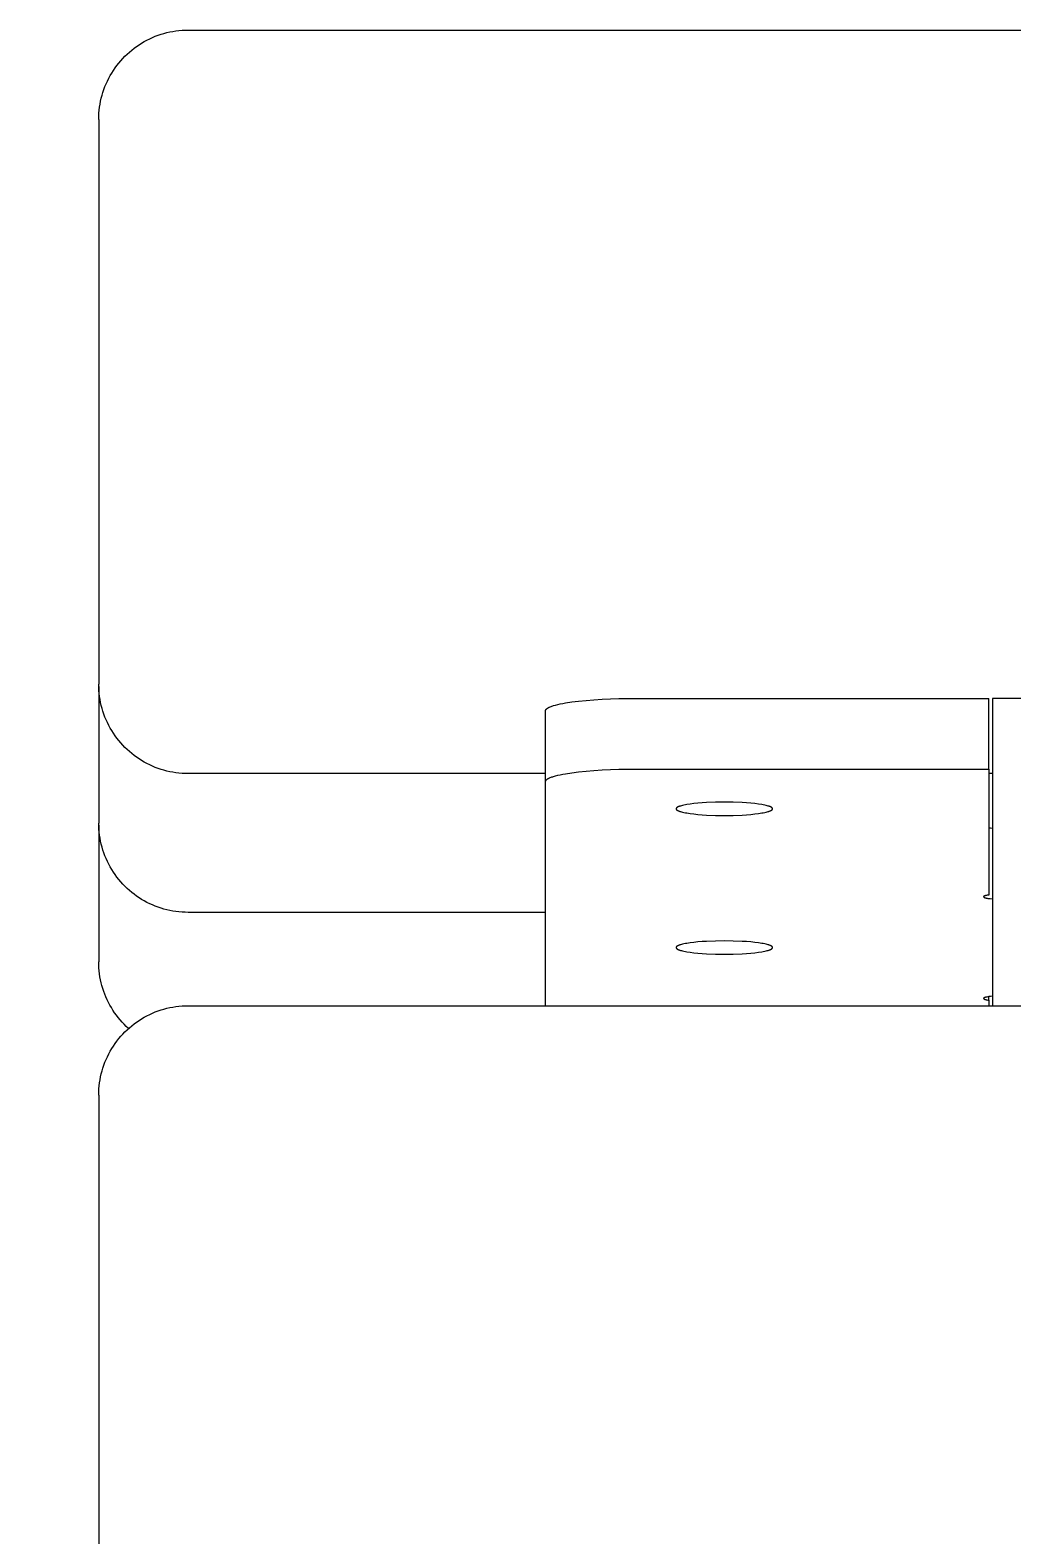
# Model space of a CAD drawing. Header units: inches. Extents: x -6 to 177, y -6 to 113.
# Drawn here: x 1.165 to 3.328, y 107.694 to 111.011 of the extents above; entities that cross this region are included whole.
import ezdxf

# ---------------------------------------------------------------- set-up
doc = ezdxf.new("R2010")
doc.units = ezdxf.units.IN
doc.layers.add('ZANO_R', color=7, linetype='Continuous', lineweight=0)
doc.layers.add('ZANO_W', color=1, linetype='Continuous', lineweight=0)
doc.styles.get("Standard").update_dxf_attribs({"font": 'arial.ttf'})
doc.dimstyles.new('amerykanie', dxfattribs={"dimtxt": 50, "dimasz": 50, "dimexe": 0.5, "dimexo": 0.5, "dimgap": 1, "dimtad": 1, "dimdec": 0, "dimzin": 0, "dimlunit": 5, "dimtxsty": 'Standard', "dimcen": 0.09, "dimclrd": 1, "dimclre": 1, "dimclrt": 1, "dimazin": 0, "dimtfac": 1, "dimtdec": 0, "dimtmove": 0, "dimatfit": 3, "dimfxl": 1, "dimtzin": 0, "dimarcsym": 1})

# ---------------------------------------------------------------- blocks, each defined once
blk = doc.blocks.new('*D358')
at = {"layer": 'ZANO_W', "color": 1, "lineweight": -2}
for p, q in [((1.0133, 111.0108), (-2.1133, 111.0108)), ((-1.6133, 110.0108), (-1.6133, 68.5462)), ((0.7735, 67.5462), (-2.1133, 67.5462))]:
    blk.add_line(p, q, dxfattribs=at)
at = {"layer": 'ZANO_W', "color": 1}
for points in [[(-1.4466, 110.0108), (-1.78, 110.0108), (-1.6133, 111.0108)], [(-1.78, 68.5462), (-1.4466, 68.5462), (-1.6133, 67.5462)]]:
    blk.add_solid(points, dxfattribs=at)
at = {"layer": 'ZANO_W', "color": 1, "insert": (-2.9541, 89.2785), "char_height": 1.625, "attachment_point": 5, "rotation": 90}
blk.add_mtext('43 7/16', dxfattribs=at)

msp = doc.modelspace()

# ---------------------------------------------------------------- linework, layer by layer
at = {"layer": 'ZANO_R'}
for p, q in [((1.44112, 110.99705), (1.44742, 110.99941)), ((1.44742, 110.99941), (1.45379, 111.00156)), ((1.45379, 111.00156), (1.46023, 111.00348)), ((1.46023, 111.00348), (1.46673, 111.00518)), ((1.46673, 111.00518), (1.47329, 111.00666)), ((1.47329, 111.00666), (1.47989, 111.00792)), ((1.47989, 111.00792), (1.48654, 111.00895)), ((1.48654, 111.00895), (1.49321, 111.00975)), ((1.49321, 111.00975), (1.49991, 111.01032)), ((1.49991, 111.01032), (1.50662, 111.01067)), ((1.50662, 111.01067), (1.51334, 111.01078)), ((1.51334, 111.01078), (13.08566, 111.01078)), ((1.38396, 110.96229), (1.3891, 110.96662)), ((1.3891, 110.96662), (1.39439, 110.97078)), ((1.39439, 110.97078), (1.39981, 110.97475)), ((1.39981, 110.97475), (1.40537, 110.97853)), ((1.40537, 110.97853), (1.41105, 110.98212)), ((1.41105, 110.98212), (1.41686, 110.98551)), ((1.41686, 110.98551), (1.42277, 110.98871)), ((1.42277, 110.98871), (1.42879, 110.9917)), ((1.42879, 110.9917), (1.43491, 110.99448)), ((1.43491, 110.99448), (1.44112, 110.99705)), ((1.35251, 110.92744), (1.35648, 110.93287)), ((1.35648, 110.93287), (1.36063, 110.93815)), ((1.36063, 110.93815), (1.36496, 110.94329)), ((1.36496, 110.94329), (1.36947, 110.94828)), ((1.36947, 110.94828), (1.37414, 110.95312)), ((1.37414, 110.95312), (1.37897, 110.95779)), ((1.37897, 110.95779), (1.38396, 110.96229)), ((1.33277, 110.89234), (1.33556, 110.89846)), ((1.33556, 110.89846), (1.33855, 110.90448)), ((1.33855, 110.90448), (1.34174, 110.9104)), ((1.34174, 110.9104), (1.34514, 110.9162)), ((1.34514, 110.9162), (1.34873, 110.92188)), ((1.34873, 110.92188), (1.35251, 110.92744)), ((1.32207, 110.86052), (1.32378, 110.86703)), ((1.32378, 110.86703), (1.3257, 110.87347)), ((1.3257, 110.87347), (1.32784, 110.87984)), ((1.32784, 110.87984), (1.3302, 110.88613)), ((1.3302, 110.88613), (1.33277, 110.89234)), ((1.31693, 110.82735), (1.31751, 110.83404)), ((1.31751, 110.83404), (1.31831, 110.84072)), ((1.31831, 110.84072), (1.31934, 110.84736)), ((1.31934, 110.84736), (1.32059, 110.85397)), ((1.32059, 110.85397), (1.32207, 110.86052)), ((1.31648, 110.81391), (1.31659, 110.82063)), ((1.31648, 110.81391), (1.31648, 109.72211)), ((1.31659, 110.82063), (1.31693, 110.82735)), ((1.31648, 109.72211), (1.31648, 109.56915)), ((1.31659, 109.56243), (1.31648, 109.56915)), ((1.31648, 109.56446), (1.31648, 109.4162)), ((1.31693, 109.55572), (1.31659, 109.56243)), ((1.31751, 109.54902), (1.31693, 109.55572)), ((1.31831, 109.54235), (1.31751, 109.54902)), ((1.31934, 109.5357), (1.31831, 109.54235)), ((1.32059, 109.5291), (1.31934, 109.5357)), ((1.32207, 109.52254), (1.32059, 109.5291)), ((1.32378, 109.51604), (1.32207, 109.52254)), ((1.3257, 109.5096), (1.32378, 109.51604)), ((1.32784, 109.50323), (1.3257, 109.5096)), ((2.30082, 109.5109), (2.30083, 109.51105)), ((2.30082, 109.51075), (2.30082, 109.5109)), ((2.30082, 109.35539), (2.30082, 109.51075)), ((2.30083, 109.51105), (2.30085, 109.51121)), ((2.30085, 109.51121), (2.30087, 109.51136)), ((2.30087, 109.51136), (2.3009, 109.51151)), ((2.3009, 109.51151), (2.30093, 109.51166)), ((2.30093, 109.51166), (2.30097, 109.51182)), ((2.30097, 109.51182), (2.30102, 109.51197)), ((2.30102, 109.51197), (2.30107, 109.51212)), ((2.30107, 109.51212), (2.30113, 109.51228)), ((2.30113, 109.51228), (2.30119, 109.51243)), ((2.30119, 109.51243), (2.30127, 109.51259)), ((2.30127, 109.51259), (2.30134, 109.51274)), ((2.30134, 109.51274), (2.30143, 109.5129)), ((2.30143, 109.5129), (2.30152, 109.51305)), ((2.30152, 109.51305), (2.30162, 109.51321)), ((2.30162, 109.51321), (2.30172, 109.51336)), ((2.30172, 109.51336), (2.30183, 109.51352)), ((2.30183, 109.51352), (2.30195, 109.51367)), ((2.30195, 109.51367), (2.30208, 109.51383)), ((2.30208, 109.51383), (2.30221, 109.51399)), ((2.30221, 109.51399), (2.30235, 109.51414)), ((2.30235, 109.51414), (2.30249, 109.5143)), ((2.30249, 109.5143), (2.30264, 109.51446)), ((2.30264, 109.51446), (2.3028, 109.51462)), ((2.3028, 109.51462), (2.30297, 109.51477)), ((2.30297, 109.51477), (2.30314, 109.51493)), ((2.30314, 109.51493), (2.30332, 109.51509)), ((2.30332, 109.51509), (2.30351, 109.51525)), ((2.30351, 109.51525), (2.3037, 109.51541)), ((2.3037, 109.51541), (2.30411, 109.51572)), ((2.30411, 109.51572), (2.30455, 109.51604)), ((2.30455, 109.51604), (2.30501, 109.51636)), ((2.30501, 109.51636), (2.30551, 109.51668)), ((2.30551, 109.51668), (2.30603, 109.51699)), ((2.30603, 109.51699), (2.30658, 109.51731)), ((2.30658, 109.51731), (2.30717, 109.51763)), ((2.30717, 109.51763), (2.30778, 109.51795)), ((2.30778, 109.51795), (2.30842, 109.51827)), ((2.30842, 109.51827), (2.3098, 109.5189)), ((2.3098, 109.5189), (2.31129, 109.51954)), ((2.31129, 109.51954), (2.31291, 109.52017)), ((2.31291, 109.52017), (2.31464, 109.52081)), ((2.31464, 109.52081), (2.3165, 109.52143)), ((2.3165, 109.52143), (2.31849, 109.52206)), ((2.31849, 109.52206), (2.32281, 109.5233)), ((2.32281, 109.5233), (2.32763, 109.52451)), ((2.32763, 109.52451), (2.33291, 109.5257)), ((2.33291, 109.5257), (2.33866, 109.52685)), ((2.33866, 109.52685), (2.34485, 109.52797)), ((2.34485, 109.52797), (2.35848, 109.53007)), ((2.35848, 109.53007), (2.3736, 109.53196)), ((2.3736, 109.53196), (2.38996, 109.53361)), ((2.38996, 109.53361), (2.40727, 109.53501)), ((2.40727, 109.53501), (2.42522, 109.53615)), ((2.42522, 109.53615), (2.46187, 109.53761)), ((2.46187, 109.53761), (2.49769, 109.53807)), ((2.49769, 109.53807), (3.27729, 109.53807)), ((3.27729, 109.38209), (3.27729, 109.53807)), ((3.67891, 109.53807), (3.28517, 109.53807)), ((3.28517, 109.53807), (3.28517, 109.03116)), ((1.3302, 109.49693), (1.32784, 109.50323)), ((1.33277, 109.49072), (1.3302, 109.49693)), ((1.33556, 109.4846), (1.33277, 109.49072)), ((1.33855, 109.47858), (1.33556, 109.4846)), ((1.34174, 109.47267), (1.33855, 109.47858)), ((1.34514, 109.46686), (1.34174, 109.47267)), ((1.34873, 109.46118), (1.34514, 109.46686)), ((1.35251, 109.45562), (1.34873, 109.46118)), ((1.35648, 109.4502), (1.35251, 109.45562)), ((1.36063, 109.44491), (1.35648, 109.4502)), ((1.36496, 109.43977), (1.36063, 109.44491)), ((1.36947, 109.43478), (1.36496, 109.43977)), ((1.31648, 109.4162), (1.31648, 109.26325)), ((1.37414, 109.42995), (1.36947, 109.43478)), ((1.37897, 109.42528), (1.37414, 109.42995)), ((1.38396, 109.42077), (1.37897, 109.42528)), ((1.3891, 109.41644), (1.38396, 109.42077)), ((1.39439, 109.41229), (1.3891, 109.41644)), ((1.39981, 109.40832), (1.39439, 109.41229)), ((1.40537, 109.40454), (1.39981, 109.40832)), ((1.41105, 109.40095), (1.40537, 109.40454)), ((1.41686, 109.39755), (1.41105, 109.40095)), ((1.42277, 109.39436), (1.41686, 109.39755)), ((1.42879, 109.39137), (1.42277, 109.39436)), ((1.43491, 109.38858), (1.42879, 109.39137)), ((1.44112, 109.38601), (1.43491, 109.38858)), ((1.44742, 109.38365), (1.44112, 109.38601)), ((1.45379, 109.38151), (1.44742, 109.38365)), ((1.46023, 109.37959), (1.45379, 109.38151)), ((1.46673, 109.37788), (1.46023, 109.37959)), ((1.47329, 109.3764), (1.46673, 109.37788)), ((1.47989, 109.37515), (1.47329, 109.3764)), ((1.48654, 109.37412), (1.47989, 109.37515)), ((1.49321, 109.37332), (1.48654, 109.37412)), ((1.49991, 109.37274), (1.49321, 109.37332)), ((2.34485, 109.372), (2.35848, 109.37409)), ((2.35848, 109.37409), (2.3736, 109.37598)), ((2.3736, 109.37598), (2.38996, 109.37764)), ((2.38996, 109.37764), (2.40727, 109.37904)), ((2.40727, 109.37904), (2.42522, 109.38018)), ((2.42522, 109.38018), (2.46187, 109.38164)), ((2.46187, 109.38164), (2.49769, 109.38209)), ((2.49769, 109.38209), (3.27729, 109.38209)), ((3.27729, 109.38209), (3.27729, 109.10467)), ((1.50662, 109.3724), (1.49991, 109.37274)), ((1.51334, 109.37229), (1.50662, 109.3724)), ((2.30082, 109.37229), (1.51334, 109.37229)), ((2.30082, 109.35493), (2.30083, 109.35508)), ((2.30082, 109.35478), (2.30082, 109.35493)), ((2.30082, 108.8607), (2.30082, 109.35478)), ((2.30083, 109.35508), (2.30085, 109.35523)), ((2.30085, 109.35523), (2.30087, 109.35539)), ((2.30087, 109.35539), (2.3009, 109.35554)), ((2.3009, 109.35554), (2.30093, 109.35569)), ((2.30093, 109.35569), (2.30097, 109.35584)), ((2.30097, 109.35584), (2.30102, 109.356)), ((2.30102, 109.356), (2.30107, 109.35615)), ((2.30107, 109.35615), (2.30113, 109.35631)), ((2.30113, 109.35631), (2.30119, 109.35646)), ((2.30119, 109.35646), (2.30127, 109.35661)), ((2.30127, 109.35661), (2.30134, 109.35677)), ((2.30134, 109.35677), (2.30143, 109.35692)), ((2.30143, 109.35692), (2.30152, 109.35708)), ((2.30152, 109.35708), (2.30162, 109.35723)), ((2.30162, 109.35723), (2.30172, 109.35739)), ((2.30172, 109.35739), (2.30183, 109.35755)), ((2.30183, 109.35755), (2.30195, 109.3577)), ((2.30195, 109.3577), (2.30208, 109.35786)), ((2.30208, 109.35786), (2.30221, 109.35802)), ((2.30221, 109.35802), (2.30235, 109.35817)), ((2.30235, 109.35817), (2.30249, 109.35833)), ((2.30249, 109.35833), (2.30264, 109.35849)), ((2.30264, 109.35849), (2.3028, 109.35864)), ((2.3028, 109.35864), (2.30297, 109.3588)), ((2.30297, 109.3588), (2.30314, 109.35896)), ((2.30314, 109.35896), (2.30332, 109.35912)), ((2.30332, 109.35912), (2.30351, 109.35928)), ((2.30351, 109.35928), (2.3037, 109.35943)), ((2.3037, 109.35943), (2.30411, 109.35975)), ((2.30411, 109.35975), (2.30455, 109.36007)), ((2.30455, 109.36007), (2.30501, 109.36038)), ((2.30501, 109.36038), (2.30551, 109.3607)), ((2.30551, 109.3607), (2.30603, 109.36102)), ((2.30603, 109.36102), (2.30658, 109.36134)), ((2.30658, 109.36134), (2.30717, 109.36166)), ((2.30717, 109.36166), (2.30778, 109.36198)), ((2.30778, 109.36198), (2.30842, 109.3623)), ((2.30842, 109.3623), (2.3098, 109.36293)), ((2.3098, 109.36293), (2.31129, 109.36357)), ((2.31129, 109.36357), (2.31291, 109.3642)), ((2.31291, 109.3642), (2.31464, 109.36483)), ((2.31464, 109.36483), (2.3165, 109.36546)), ((2.3165, 109.36546), (2.31849, 109.36609)), ((2.31849, 109.36609), (2.32281, 109.36732)), ((2.32281, 109.36732), (2.32763, 109.36854)), ((2.32763, 109.36854), (2.33291, 109.36973)), ((2.33291, 109.36973), (2.33866, 109.37088)), ((2.33866, 109.37088), (2.34485, 109.372)), ((3.28517, 109.37229), (3.27729, 109.37229)), ((2.63639, 109.30704), (2.62755, 109.30614)), ((2.64573, 109.30779), (2.63639, 109.30704)), ((2.65543, 109.30841), (2.64573, 109.30779)), ((2.67522, 109.30919), (2.65543, 109.30841)), ((2.69456, 109.30944), (2.67522, 109.30919)), ((2.7139, 109.30919), (2.69456, 109.30944)), ((2.73369, 109.30841), (2.7139, 109.30919)), ((2.74339, 109.30779), (2.73369, 109.30841)), ((2.75273, 109.30704), (2.74339, 109.30779)), ((2.76157, 109.30614), (2.75273, 109.30704)), ((2.58826, 109.29486), (2.58825, 109.29477)), ((2.58825, 109.29477), (2.58825, 109.29469)), ((2.58825, 109.29469), (2.58825, 109.29461)), ((2.58825, 109.29461), (2.58826, 109.29453)), ((2.58827, 109.29494), (2.58826, 109.29486)), ((2.58826, 109.29453), (2.58827, 109.29445)), ((2.58828, 109.29502), (2.58827, 109.29494)), ((2.58827, 109.29445), (2.58828, 109.29436)), ((2.58829, 109.2951), (2.58828, 109.29502)), ((2.58828, 109.29436), (2.58829, 109.29428)), ((2.58831, 109.29518), (2.58829, 109.2951)), ((2.58829, 109.29428), (2.58831, 109.2942)), ((2.58833, 109.29527), (2.58831, 109.29518)), ((2.58831, 109.2942), (2.58833, 109.29412)), ((2.58836, 109.29535), (2.58833, 109.29527)), ((2.58833, 109.29412), (2.58836, 109.29403)), ((2.58838, 109.29543), (2.58836, 109.29535)), ((2.58836, 109.29403), (2.58838, 109.29395)), ((2.58842, 109.29552), (2.58838, 109.29543)), ((2.58838, 109.29395), (2.58842, 109.29387)), ((2.58845, 109.2956), (2.58842, 109.29552)), ((2.58842, 109.29387), (2.58845, 109.29379)), ((2.58849, 109.29568), (2.58845, 109.2956)), ((2.58845, 109.29379), (2.58849, 109.2937)), ((2.58853, 109.29577), (2.58849, 109.29568)), ((2.58849, 109.2937), (2.58853, 109.29362)), ((2.58858, 109.29585), (2.58853, 109.29577)), ((2.58853, 109.29362), (2.58858, 109.29353)), ((2.58863, 109.29593), (2.58858, 109.29585)), ((2.58858, 109.29353), (2.58863, 109.29345)), ((2.58868, 109.29602), (2.58863, 109.29593)), ((2.58863, 109.29345), (2.58868, 109.29337)), ((2.58874, 109.2961), (2.58868, 109.29602)), ((2.58868, 109.29337), (2.58874, 109.29328)), ((2.5888, 109.29619), (2.58874, 109.2961)), ((2.58874, 109.29328), (2.5888, 109.2932)), ((2.58886, 109.29627), (2.5888, 109.29619)), ((2.5888, 109.2932), (2.58886, 109.29311)), ((2.58893, 109.29635), (2.58886, 109.29627)), ((2.58886, 109.29311), (2.58893, 109.29303)), ((2.589, 109.29644), (2.58893, 109.29635)), ((2.58893, 109.29303), (2.589, 109.29295)), ((2.58907, 109.29652), (2.589, 109.29644)), ((2.589, 109.29295), (2.58907, 109.29286)), ((2.58915, 109.29661), (2.58907, 109.29652)), ((2.58907, 109.29286), (2.58915, 109.29278)), ((2.58923, 109.29669), (2.58915, 109.29661)), ((2.58915, 109.29278), (2.58923, 109.29269)), ((2.58932, 109.29678), (2.58923, 109.29669)), ((2.58923, 109.29269), (2.58932, 109.29261)), ((2.58941, 109.29686), (2.58932, 109.29678)), ((2.58932, 109.29261), (2.58941, 109.29252)), ((2.5895, 109.29695), (2.58941, 109.29686)), ((2.58941, 109.29252), (2.5895, 109.29244)), ((2.5896, 109.29703), (2.5895, 109.29695)), ((2.5895, 109.29244), (2.5896, 109.29235)), ((2.5897, 109.29712), (2.5896, 109.29703)), ((2.5896, 109.29235), (2.5897, 109.29226)), ((2.5898, 109.2972), (2.5897, 109.29712)), ((2.5897, 109.29226), (2.5898, 109.29218)), ((2.59003, 109.29738), (2.5898, 109.2972)), ((2.5898, 109.29218), (2.59003, 109.29201)), ((2.59026, 109.29755), (2.59003, 109.29738)), ((2.59003, 109.29201), (2.59026, 109.29184)), ((2.59051, 109.29772), (2.59026, 109.29755)), ((2.59026, 109.29184), (2.59051, 109.29167)), ((2.59078, 109.29789), (2.59051, 109.29772)), ((2.59051, 109.29167), (2.59078, 109.29149)), ((2.59106, 109.29806), (2.59078, 109.29789)), ((2.59078, 109.29149), (2.59106, 109.29132)), ((2.59136, 109.29823), (2.59106, 109.29806)), ((2.59106, 109.29132), (2.59136, 109.29115)), ((2.59168, 109.29841), (2.59136, 109.29823)), ((2.59136, 109.29115), (2.59168, 109.29098)), ((2.59201, 109.29858), (2.59168, 109.29841)), ((2.59168, 109.29098), (2.59201, 109.29081)), ((2.59235, 109.29875), (2.59201, 109.29858)), ((2.59201, 109.29081), (2.59235, 109.29063)), ((2.5931, 109.29909), (2.59235, 109.29875)), ((2.59235, 109.29063), (2.5931, 109.29029)), ((2.5939, 109.29944), (2.5931, 109.29909)), ((2.5931, 109.29029), (2.5939, 109.28995)), ((2.59478, 109.29978), (2.5939, 109.29944)), ((2.5939, 109.28995), (2.59478, 109.2896)), ((2.59571, 109.30012), (2.59478, 109.29978)), ((2.59478, 109.2896), (2.59571, 109.28926)), ((2.59672, 109.30046), (2.59571, 109.30012)), ((2.59571, 109.28926), (2.59672, 109.28892)), ((2.59779, 109.3008), (2.59672, 109.30046)), ((2.59672, 109.28892), (2.59779, 109.28859)), ((2.60013, 109.30147), (2.59779, 109.3008)), ((2.59779, 109.28859), (2.60013, 109.28792)), ((2.60273, 109.30212), (2.60013, 109.30147)), ((2.60013, 109.28792), (2.60273, 109.28726)), ((2.60558, 109.30276), (2.60273, 109.30212)), ((2.60273, 109.28726), (2.60558, 109.28662)), ((2.60868, 109.30339), (2.60558, 109.30276)), ((2.60558, 109.28662), (2.60868, 109.286)), ((2.61203, 109.30399), (2.60868, 109.30339)), ((2.60868, 109.286), (2.61203, 109.2854)), ((2.61939, 109.30512), (2.61203, 109.30399)), ((2.61203, 109.2854), (2.61939, 109.28426)), ((2.62755, 109.30614), (2.61939, 109.30512)), ((2.61939, 109.28426), (2.62755, 109.28324)), ((2.62755, 109.28324), (2.63639, 109.28235)), ((2.63639, 109.28235), (2.64573, 109.28159)), ((2.64573, 109.28159), (2.65543, 109.28098)), ((2.65543, 109.28098), (2.67522, 109.28019)), ((2.67522, 109.28019), (2.69456, 109.27994)), ((2.69456, 109.27994), (2.7139, 109.28019)), ((2.7139, 109.28019), (2.73369, 109.28098)), ((2.73369, 109.28098), (2.74339, 109.28159)), ((2.74339, 109.28159), (2.75273, 109.28235)), ((2.75273, 109.28235), (2.76157, 109.28324)), ((2.76973, 109.30512), (2.76157, 109.30614)), ((2.76157, 109.28324), (2.76973, 109.28426)), ((2.77709, 109.30399), (2.76973, 109.30512)), ((2.76973, 109.28426), (2.77709, 109.2854)), ((2.78044, 109.30339), (2.77709, 109.30399)), ((2.77709, 109.2854), (2.78044, 109.286)), ((2.78354, 109.30276), (2.78044, 109.30339)), ((2.78044, 109.286), (2.78354, 109.28662)), ((2.78639, 109.30212), (2.78354, 109.30276)), ((2.78354, 109.28662), (2.78639, 109.28726)), ((2.78899, 109.30147), (2.78639, 109.30212)), ((2.78639, 109.28726), (2.78899, 109.28792)), ((2.79133, 109.3008), (2.78899, 109.30147)), ((2.78899, 109.28792), (2.79133, 109.28859)), ((2.7924, 109.30046), (2.79133, 109.3008)), ((2.79133, 109.28859), (2.7924, 109.28892)), ((2.7934, 109.30012), (2.7924, 109.30046)), ((2.7924, 109.28892), (2.7934, 109.28926)), ((2.79434, 109.29978), (2.7934, 109.30012)), ((2.7934, 109.28926), (2.79434, 109.2896)), ((2.79522, 109.29944), (2.79434, 109.29978)), ((2.79434, 109.2896), (2.79522, 109.28995)), ((2.79602, 109.29909), (2.79522, 109.29944)), ((2.79522, 109.28995), (2.79602, 109.29029)), ((2.79677, 109.29875), (2.79602, 109.29909)), ((2.79602, 109.29029), (2.79677, 109.29063)), ((2.79711, 109.29858), (2.79677, 109.29875)), ((2.79677, 109.29063), (2.79711, 109.29081)), ((2.79744, 109.29841), (2.79711, 109.29858)), ((2.79711, 109.29081), (2.79744, 109.29098)), ((2.79776, 109.29823), (2.79744, 109.29841)), ((2.79744, 109.29098), (2.79776, 109.29115)), ((2.79806, 109.29806), (2.79776, 109.29823)), ((2.79776, 109.29115), (2.79806, 109.29132)), ((2.79834, 109.29789), (2.79806, 109.29806)), ((2.79806, 109.29132), (2.79834, 109.29149)), ((2.79861, 109.29772), (2.79834, 109.29789)), ((2.79834, 109.29149), (2.79861, 109.29167)), ((2.79886, 109.29755), (2.79861, 109.29772)), ((2.79861, 109.29167), (2.79886, 109.29184)), ((2.79909, 109.29738), (2.79886, 109.29755)), ((2.79886, 109.29184), (2.79909, 109.29201)), ((2.79931, 109.2972), (2.79909, 109.29738)), ((2.79909, 109.29201), (2.79931, 109.29218)), ((2.79942, 109.29712), (2.79931, 109.2972)), ((2.79931, 109.29218), (2.79942, 109.29226)), ((2.79952, 109.29703), (2.79942, 109.29712)), ((2.79942, 109.29226), (2.79952, 109.29235)), ((2.79962, 109.29695), (2.79952, 109.29703)), ((2.79952, 109.29235), (2.79962, 109.29244)), ((2.79971, 109.29686), (2.79962, 109.29695)), ((2.79962, 109.29244), (2.79971, 109.29252)), ((2.7998, 109.29678), (2.79971, 109.29686)), ((2.79971, 109.29252), (2.7998, 109.29261)), ((2.79989, 109.29669), (2.7998, 109.29678)), ((2.7998, 109.29261), (2.79989, 109.29269)), ((2.79997, 109.29661), (2.79989, 109.29669)), ((2.79989, 109.29269), (2.79997, 109.29278)), ((2.80005, 109.29652), (2.79997, 109.29661)), ((2.79997, 109.29278), (2.80005, 109.29286)), ((2.80012, 109.29644), (2.80005, 109.29652)), ((2.80005, 109.29286), (2.80012, 109.29295)), ((2.80019, 109.29635), (2.80012, 109.29644)), ((2.80012, 109.29295), (2.80019, 109.29303)), ((2.80026, 109.29627), (2.80019, 109.29635)), ((2.80019, 109.29303), (2.80026, 109.29311)), ((2.80032, 109.29619), (2.80026, 109.29627)), ((2.80026, 109.29311), (2.80032, 109.2932)), ((2.80038, 109.2961), (2.80032, 109.29619)), ((2.80032, 109.2932), (2.80038, 109.29328)), ((2.80044, 109.29602), (2.80038, 109.2961)), ((2.80038, 109.29328), (2.80044, 109.29337)), ((2.80049, 109.29593), (2.80044, 109.29602)), ((2.80044, 109.29337), (2.80049, 109.29345)), ((2.80054, 109.29585), (2.80049, 109.29593)), ((2.80049, 109.29345), (2.80054, 109.29353)), ((2.80059, 109.29577), (2.80054, 109.29585)), ((2.80054, 109.29353), (2.80059, 109.29362)), ((2.80063, 109.29568), (2.80059, 109.29577)), ((2.80059, 109.29362), (2.80063, 109.2937)), ((2.80067, 109.2956), (2.80063, 109.29568)), ((2.80063, 109.2937), (2.80067, 109.29379)), ((2.8007, 109.29552), (2.80067, 109.2956)), ((2.80067, 109.29379), (2.8007, 109.29387)), ((2.80073, 109.29543), (2.8007, 109.29552)), ((2.8007, 109.29387), (2.80073, 109.29395)), ((2.80076, 109.29535), (2.80073, 109.29543)), ((2.80073, 109.29395), (2.80076, 109.29403)), ((2.80079, 109.29527), (2.80076, 109.29535)), ((2.80076, 109.29403), (2.80079, 109.29412)), ((2.80081, 109.29518), (2.80079, 109.29527)), ((2.80079, 109.29412), (2.80081, 109.2942)), ((2.80083, 109.2951), (2.80081, 109.29518)), ((2.80081, 109.2942), (2.80083, 109.29428)), ((2.80084, 109.29502), (2.80083, 109.2951)), ((2.80083, 109.29428), (2.80084, 109.29436)), ((2.80085, 109.29494), (2.80084, 109.29502)), ((2.80084, 109.29436), (2.80085, 109.29445)), ((2.80086, 109.29486), (2.80085, 109.29494)), ((2.80085, 109.29445), (2.80086, 109.29453)), ((2.80087, 109.29477), (2.80086, 109.29486)), ((2.80086, 109.29453), (2.80087, 109.29461)), ((2.80087, 109.29469), (2.80087, 109.29477)), ((2.80087, 109.29461), (2.80087, 109.29469)), ((1.31659, 109.25653), (1.31648, 109.26325)), ((1.31648, 109.25856), (1.31648, 109.1103)), ((1.31693, 109.24982), (1.31659, 109.25653)), ((1.31751, 109.24312), (1.31693, 109.24982)), ((1.31831, 109.23645), (1.31751, 109.24312)), ((3.27729, 109.25292), (3.28122, 109.25244)), ((3.28122, 109.25244), (3.28517, 109.25208)), ((1.31934, 109.2298), (1.31831, 109.23645)), ((1.32059, 109.2232), (1.31934, 109.2298)), ((1.32207, 109.21664), (1.32059, 109.2232)), ((1.32378, 109.21014), (1.32207, 109.21664)), ((1.3257, 109.2037), (1.32378, 109.21014)), ((1.32784, 109.19732), (1.3257, 109.2037)), ((1.3302, 109.19103), (1.32784, 109.19732)), ((1.33277, 109.18482), (1.3302, 109.19103)), ((1.33556, 109.1787), (1.33277, 109.18482)), ((1.33855, 109.17268), (1.33556, 109.1787)), ((1.34174, 109.16676), (1.33855, 109.17268)), ((1.34514, 109.16096), (1.34174, 109.16676)), ((1.34873, 109.15528), (1.34514, 109.16096)), ((1.35251, 109.14972), (1.34873, 109.15528)), ((1.35648, 109.1443), (1.35251, 109.14972)), ((1.36063, 109.13901), (1.35648, 109.1443)), ((1.31648, 109.1103), (1.31648, 108.95735)), ((1.36496, 109.13387), (1.36063, 109.13901)), ((1.36947, 109.12888), (1.36496, 109.13387)), ((1.37414, 109.12404), (1.36947, 109.12888)), ((1.37897, 109.11937), (1.37414, 109.12404)), ((1.38396, 109.11487), (1.37897, 109.11937)), ((1.3891, 109.11054), (1.38396, 109.11487)), ((1.39439, 109.10639), (1.3891, 109.11054)), ((1.39981, 109.10242), (1.39439, 109.10639)), ((1.40537, 109.09863), (1.39981, 109.10242)), ((1.41105, 109.09504), (1.40537, 109.09863)), ((1.41686, 109.09165), (1.41105, 109.09504)), ((1.42277, 109.08845), (1.41686, 109.09165)), ((1.42879, 109.08546), (1.42277, 109.08845)), ((1.43491, 109.08268), (1.42879, 109.08546)), ((1.44112, 109.08011), (1.43491, 109.08268)), ((1.44742, 109.07775), (1.44112, 109.08011)), ((1.45379, 109.07561), (1.44742, 109.07775)), ((1.46023, 109.07368), (1.45379, 109.07561)), ((3.26577, 109.1009), (3.26576, 109.10088)), ((3.26576, 109.10088), (3.26576, 109.10085)), ((3.26576, 109.10085), (3.26576, 109.10083)), ((3.26576, 109.10083), (3.26576, 109.1008)), ((3.26576, 109.1008), (3.26576, 109.10077)), ((3.26576, 109.10077), (3.26576, 109.10075)), ((3.26576, 109.10075), (3.26577, 109.10072)), ((3.26578, 109.10098), (3.26577, 109.10095)), ((3.26577, 109.10095), (3.26577, 109.10093)), ((3.26577, 109.10093), (3.26577, 109.1009)), ((3.26577, 109.10072), (3.26577, 109.1007)), ((3.26577, 109.1007), (3.26577, 109.10067)), ((3.26577, 109.10067), (3.26578, 109.10065)), ((3.26579, 109.10103), (3.26578, 109.10101)), ((3.26578, 109.10101), (3.26578, 109.10098)), ((3.26578, 109.10065), (3.26578, 109.10062)), ((3.26578, 109.10062), (3.26579, 109.1006)), ((3.2658, 109.10106), (3.26579, 109.10103)), ((3.26579, 109.1006), (3.2658, 109.10057)), ((3.26581, 109.10108), (3.2658, 109.10106)), ((3.2658, 109.10057), (3.26581, 109.10054)), ((3.26582, 109.10111), (3.26581, 109.10108)), ((3.26581, 109.10054), (3.26582, 109.10052)), ((3.26583, 109.10113), (3.26582, 109.10111)), ((3.26582, 109.10052), (3.26583, 109.10049)), ((3.26584, 109.10116), (3.26583, 109.10113)), ((3.26583, 109.10049), (3.26584, 109.10047)), ((3.26585, 109.10119), (3.26584, 109.10116)), ((3.26584, 109.10047), (3.26585, 109.10044)), ((3.26587, 109.10121), (3.26585, 109.10119)), ((3.26585, 109.10044), (3.26586, 109.10042)), ((3.26586, 109.10042), (3.26588, 109.10039)), ((3.26588, 109.10124), (3.26587, 109.10121)), ((3.26589, 109.10126), (3.26588, 109.10124)), ((3.26588, 109.10039), (3.26589, 109.10037)), ((3.26591, 109.10129), (3.26589, 109.10126)), ((3.26589, 109.10037), (3.26591, 109.10034)), ((3.26593, 109.10131), (3.26591, 109.10129)), ((3.26591, 109.10034), (3.26592, 109.10032)), ((3.26592, 109.10032), (3.26594, 109.10029)), ((3.26594, 109.10134), (3.26593, 109.10131)), ((3.26596, 109.10137), (3.26594, 109.10134)), ((3.26594, 109.10029), (3.26596, 109.10027)), ((3.26598, 109.10139), (3.26596, 109.10137)), ((3.26596, 109.10027), (3.26598, 109.10024)), ((3.266, 109.10142), (3.26598, 109.10139)), ((3.26598, 109.10024), (3.26599, 109.10021)), ((3.26599, 109.10021), (3.26602, 109.10019)), ((3.26602, 109.10144), (3.266, 109.10142)), ((3.26605, 109.10147), (3.26602, 109.10144)), ((3.26602, 109.10019), (3.26604, 109.10016)), ((3.26604, 109.10016), (3.26606, 109.10014)), ((3.26607, 109.10149), (3.26605, 109.10147)), ((3.26606, 109.10014), (3.26608, 109.10011)), ((3.26609, 109.10152), (3.26607, 109.10149)), ((3.26608, 109.10011), (3.2661, 109.10009)), ((3.26612, 109.10154), (3.26609, 109.10152)), ((3.2661, 109.10009), (3.26615, 109.10004)), ((3.26614, 109.10157), (3.26612, 109.10154)), ((3.2662, 109.10162), (3.26614, 109.10157)), ((3.26615, 109.10004), (3.26621, 109.09999)), ((3.26625, 109.10167), (3.2662, 109.10162)), ((3.26621, 109.09999), (3.26626, 109.09994)), ((3.26631, 109.10172), (3.26625, 109.10167)), ((3.26626, 109.09994), (3.26632, 109.09989)), ((3.26638, 109.10177), (3.26631, 109.10172)), ((3.26632, 109.09989), (3.26638, 109.09984)), ((3.26645, 109.10183), (3.26638, 109.10177)), ((3.26638, 109.09984), (3.26645, 109.09979)), ((3.26652, 109.10188), (3.26645, 109.10183)), ((3.26645, 109.09979), (3.26652, 109.09974)), ((3.26659, 109.10193), (3.26652, 109.10188)), ((3.26652, 109.09974), (3.26659, 109.09969)), ((3.26667, 109.10198), (3.26659, 109.10193)), ((3.26659, 109.09969), (3.26667, 109.09965)), ((3.26675, 109.10203), (3.26667, 109.10198)), ((3.26667, 109.09965), (3.26674, 109.0996)), ((3.26674, 109.0996), (3.26682, 109.09955)), ((3.26684, 109.10208), (3.26675, 109.10203)), ((3.26682, 109.09955), (3.26699, 109.09945)), ((3.26702, 109.10218), (3.26684, 109.10208)), ((3.26699, 109.09945), (3.26718, 109.09936)), ((3.26721, 109.10228), (3.26702, 109.10218)), ((3.26718, 109.09936), (3.26737, 109.09926)), ((3.26742, 109.10238), (3.26721, 109.10228)), ((3.26737, 109.09926), (3.26757, 109.09917)), ((3.26764, 109.10248), (3.26742, 109.10238)), ((3.26757, 109.09917), (3.26779, 109.09908)), ((3.26787, 109.10258), (3.26764, 109.10248)), ((3.26779, 109.09908), (3.26802, 109.09899)), ((3.26812, 109.10267), (3.26787, 109.10258)), ((3.26802, 109.09899), (3.26825, 109.0989)), ((3.26838, 109.10277), (3.26812, 109.10267)), ((3.26825, 109.0989), (3.26876, 109.09872)), ((3.26865, 109.10286), (3.26838, 109.10277)), ((3.26923, 109.10305), (3.26865, 109.10286)), ((3.26876, 109.09872), (3.26936, 109.09853)), ((3.26986, 109.10324), (3.26923, 109.10305)), ((3.26936, 109.09853), (3.27002, 109.09834)), ((3.27053, 109.10342), (3.26986, 109.10324)), ((3.27002, 109.09834), (3.27074, 109.09815)), ((3.27125, 109.10359), (3.27053, 109.10342)), ((3.27074, 109.09815), (3.27152, 109.09797)), ((3.27201, 109.10376), (3.27125, 109.10359)), ((3.27152, 109.09797), (3.27327, 109.0976)), ((3.27364, 109.10409), (3.27201, 109.10376)), ((3.27327, 109.0976), (3.27524, 109.09726)), ((3.27541, 109.10439), (3.27364, 109.10409)), ((3.27524, 109.09726), (3.27744, 109.09693)), ((3.27729, 109.10467), (3.27541, 109.10439)), ((3.27744, 109.09693), (3.27984, 109.09662)), ((3.27984, 109.09662), (3.28517, 109.0961)), ((1.46673, 109.07198), (1.46023, 109.07368)), ((1.47329, 109.0705), (1.46673, 109.07198)), ((1.47989, 109.06925), (1.47329, 109.0705)), ((1.48654, 109.06822), (1.47989, 109.06925)), ((1.49321, 109.06742), (1.48654, 109.06822)), ((1.49991, 109.06684), (1.49321, 109.06742)), ((1.50662, 109.0665), (1.49991, 109.06684)), ((1.51334, 109.06638), (1.50662, 109.0665)), ((2.30082, 109.06638), (1.51334, 109.06638)), ((3.28517, 109.03116), (3.28517, 108.89779)), ((2.58826, 108.98895), (2.58825, 108.98887)), ((2.58825, 108.98887), (2.58825, 108.98879)), ((2.58825, 108.98879), (2.58825, 108.98871)), ((2.58825, 108.98871), (2.58826, 108.98863)), ((2.58827, 108.98904), (2.58826, 108.98895)), ((2.58826, 108.98863), (2.58827, 108.98854)), ((2.58828, 108.98912), (2.58827, 108.98904)), ((2.58827, 108.98854), (2.58828, 108.98846)), ((2.58829, 108.9892), (2.58828, 108.98912)), ((2.58828, 108.98846), (2.58829, 108.98838)), ((2.58831, 108.98928), (2.58829, 108.9892)), ((2.58829, 108.98838), (2.58831, 108.9883)), ((2.58833, 108.98936), (2.58831, 108.98928)), ((2.58831, 108.9883), (2.58833, 108.98822)), ((2.58836, 108.98945), (2.58833, 108.98936)), ((2.58833, 108.98822), (2.58836, 108.98813)), ((2.58838, 108.98953), (2.58836, 108.98945)), ((2.58836, 108.98813), (2.58838, 108.98805)), ((2.58842, 108.98961), (2.58838, 108.98953)), ((2.58838, 108.98805), (2.58842, 108.98797)), ((2.58845, 108.9897), (2.58842, 108.98961)), ((2.58842, 108.98797), (2.58845, 108.98788)), ((2.58849, 108.98978), (2.58845, 108.9897)), ((2.58845, 108.98788), (2.58849, 108.9878)), ((2.58853, 108.98986), (2.58849, 108.98978)), ((2.58849, 108.9878), (2.58853, 108.98772)), ((2.58858, 108.98995), (2.58853, 108.98986)), ((2.58853, 108.98772), (2.58858, 108.98763)), ((2.58863, 108.99003), (2.58858, 108.98995)), ((2.58858, 108.98763), (2.58863, 108.98755)), ((2.58868, 108.99012), (2.58863, 108.99003)), ((2.58863, 108.98755), (2.58868, 108.98746)), ((2.58874, 108.9902), (2.58868, 108.99012)), ((2.58868, 108.98746), (2.58874, 108.98738)), ((2.5888, 108.99028), (2.58874, 108.9902)), ((2.58874, 108.98738), (2.5888, 108.9873)), ((2.58886, 108.99037), (2.5888, 108.99028)), ((2.5888, 108.9873), (2.58886, 108.98721)), ((2.58893, 108.99045), (2.58886, 108.99037)), ((2.58886, 108.98721), (2.58893, 108.98713)), ((2.589, 108.99054), (2.58893, 108.99045)), ((2.58893, 108.98713), (2.589, 108.98704)), ((2.58907, 108.99062), (2.589, 108.99054)), ((2.589, 108.98704), (2.58907, 108.98696)), ((2.58915, 108.99071), (2.58907, 108.99062)), ((2.58907, 108.98696), (2.58915, 108.98687)), ((2.58923, 108.99079), (2.58915, 108.99071)), ((2.58915, 108.98687), (2.58923, 108.98679)), ((2.58932, 108.99088), (2.58923, 108.99079)), ((2.58923, 108.98679), (2.58932, 108.9867)), ((2.58941, 108.99096), (2.58932, 108.99088)), ((2.58932, 108.9867), (2.58941, 108.98662)), ((2.5895, 108.99105), (2.58941, 108.99096)), ((2.58941, 108.98662), (2.5895, 108.98653)), ((2.5896, 108.99113), (2.5895, 108.99105)), ((2.5895, 108.98653), (2.5896, 108.98645)), ((2.5897, 108.99122), (2.5896, 108.99113)), ((2.5896, 108.98645), (2.5897, 108.98636)), ((2.5898, 108.9913), (2.5897, 108.99122)), ((2.5897, 108.98636), (2.5898, 108.98628)), ((2.59003, 108.99147), (2.5898, 108.9913)), ((2.5898, 108.98628), (2.59003, 108.98611)), ((2.59026, 108.99165), (2.59003, 108.99147)), ((2.59003, 108.98611), (2.59026, 108.98594)), ((2.59051, 108.99182), (2.59026, 108.99165)), ((2.59026, 108.98594), (2.59051, 108.98576)), ((2.59078, 108.99199), (2.59051, 108.99182)), ((2.59051, 108.98576), (2.59078, 108.98559)), ((2.59106, 108.99216), (2.59078, 108.99199)), ((2.59078, 108.98559), (2.59106, 108.98542)), ((2.59136, 108.99233), (2.59106, 108.99216)), ((2.59106, 108.98542), (2.59136, 108.98525)), ((2.59168, 108.9925), (2.59136, 108.99233)), ((2.59136, 108.98525), (2.59168, 108.98508)), ((2.59201, 108.99268), (2.59168, 108.9925)), ((2.59168, 108.98508), (2.59201, 108.9849)), ((2.59235, 108.99285), (2.59201, 108.99268)), ((2.59201, 108.9849), (2.59235, 108.98473)), ((2.5931, 108.99319), (2.59235, 108.99285)), ((2.59235, 108.98473), (2.5931, 108.98439)), ((2.5939, 108.99354), (2.5931, 108.99319)), ((2.5931, 108.98439), (2.5939, 108.98404)), ((2.59478, 108.99388), (2.5939, 108.99354)), ((2.5939, 108.98404), (2.59478, 108.9837)), ((2.59571, 108.99422), (2.59478, 108.99388)), ((2.59478, 108.9837), (2.59571, 108.98336)), ((2.59672, 108.99456), (2.59571, 108.99422)), ((2.59571, 108.98336), (2.59672, 108.98302)), ((2.59779, 108.9949), (2.59672, 108.99456)), ((2.59672, 108.98302), (2.59779, 108.98268)), ((2.60013, 108.99556), (2.59779, 108.9949)), ((2.59779, 108.98268), (2.60013, 108.98202)), ((2.60273, 108.99622), (2.60013, 108.99556)), ((2.60013, 108.98202), (2.60273, 108.98136)), ((2.60558, 108.99686), (2.60273, 108.99622)), ((2.60273, 108.98136), (2.60558, 108.98072)), ((2.60868, 108.99748), (2.60558, 108.99686)), ((2.60558, 108.98072), (2.60868, 108.9801)), ((2.61203, 108.99809), (2.60868, 108.99748)), ((2.60868, 108.9801), (2.61203, 108.97949)), ((2.61939, 108.99922), (2.61203, 108.99809)), ((2.61203, 108.97949), (2.61939, 108.97836)), ((2.62755, 109.00024), (2.61939, 108.99922)), ((2.61939, 108.97836), (2.62755, 108.97734)), ((2.63639, 109.00113), (2.62755, 109.00024)), ((2.62755, 108.97734), (2.63639, 108.97645)), ((2.64573, 109.00189), (2.63639, 109.00113)), ((2.63639, 108.97645), (2.64573, 108.97569)), ((2.65543, 109.0025), (2.64573, 109.00189)), ((2.64573, 108.97569), (2.65543, 108.97508)), ((2.67522, 109.00329), (2.65543, 109.0025)), ((2.65543, 108.97508), (2.67522, 108.97429)), ((2.69456, 109.00354), (2.67522, 109.00329)), ((2.7139, 109.00329), (2.69456, 109.00354)), ((2.73369, 109.0025), (2.7139, 109.00329)), ((2.7139, 108.97429), (2.73369, 108.97508)), ((2.74339, 109.00189), (2.73369, 109.0025)), ((2.73369, 108.97508), (2.74339, 108.97569)), ((2.75273, 109.00113), (2.74339, 109.00189)), ((2.74339, 108.97569), (2.75273, 108.97645)), ((2.76157, 109.00024), (2.75273, 109.00113)), ((2.75273, 108.97645), (2.76157, 108.97734)), ((2.76973, 108.99922), (2.76157, 109.00024)), ((2.76157, 108.97734), (2.76973, 108.97836)), ((2.77709, 108.99809), (2.76973, 108.99922)), ((2.76973, 108.97836), (2.77709, 108.97949)), ((2.78044, 108.99748), (2.77709, 108.99809)), ((2.77709, 108.97949), (2.78044, 108.9801)), ((2.78354, 108.99686), (2.78044, 108.99748)), ((2.78044, 108.9801), (2.78354, 108.98072)), ((2.78639, 108.99622), (2.78354, 108.99686)), ((2.78354, 108.98072), (2.78639, 108.98136)), ((2.78899, 108.99556), (2.78639, 108.99622)), ((2.78639, 108.98136), (2.78899, 108.98202)), ((2.79133, 108.9949), (2.78899, 108.99556)), ((2.78899, 108.98202), (2.79133, 108.98268)), ((2.7924, 108.99456), (2.79133, 108.9949)), ((2.79133, 108.98268), (2.7924, 108.98302)), ((2.7934, 108.99422), (2.7924, 108.99456)), ((2.7924, 108.98302), (2.7934, 108.98336)), ((2.79434, 108.99388), (2.7934, 108.99422)), ((2.7934, 108.98336), (2.79434, 108.9837)), ((2.79522, 108.99354), (2.79434, 108.99388)), ((2.79434, 108.9837), (2.79522, 108.98404)), ((2.79602, 108.99319), (2.79522, 108.99354)), ((2.79522, 108.98404), (2.79602, 108.98439)), ((2.79677, 108.99285), (2.79602, 108.99319)), ((2.79602, 108.98439), (2.79677, 108.98473)), ((2.79711, 108.99268), (2.79677, 108.99285)), ((2.79677, 108.98473), (2.79711, 108.9849)), ((2.79744, 108.9925), (2.79711, 108.99268)), ((2.79711, 108.9849), (2.79744, 108.98508)), ((2.79776, 108.99233), (2.79744, 108.9925)), ((2.79744, 108.98508), (2.79776, 108.98525)), ((2.79806, 108.99216), (2.79776, 108.99233)), ((2.79776, 108.98525), (2.79806, 108.98542)), ((2.79834, 108.99199), (2.79806, 108.99216)), ((2.79806, 108.98542), (2.79834, 108.98559)), ((2.79861, 108.99182), (2.79834, 108.99199)), ((2.79834, 108.98559), (2.79861, 108.98576)), ((2.79886, 108.99165), (2.79861, 108.99182)), ((2.79861, 108.98576), (2.79886, 108.98594)), ((2.79909, 108.99147), (2.79886, 108.99165)), ((2.79886, 108.98594), (2.79909, 108.98611)), ((2.79931, 108.9913), (2.79909, 108.99147)), ((2.79909, 108.98611), (2.79931, 108.98628)), ((2.79942, 108.99122), (2.79931, 108.9913)), ((2.79931, 108.98628), (2.79942, 108.98636)), ((2.79952, 108.99113), (2.79942, 108.99122)), ((2.79942, 108.98636), (2.79952, 108.98645)), ((2.79962, 108.99105), (2.79952, 108.99113)), ((2.79952, 108.98645), (2.79962, 108.98653)), ((2.79971, 108.99096), (2.79962, 108.99105)), ((2.79962, 108.98653), (2.79971, 108.98662)), ((2.7998, 108.99088), (2.79971, 108.99096)), ((2.79971, 108.98662), (2.7998, 108.9867)), ((2.79989, 108.99079), (2.7998, 108.99088)), ((2.7998, 108.9867), (2.79989, 108.98679)), ((2.79997, 108.99071), (2.79989, 108.99079)), ((2.79989, 108.98679), (2.79997, 108.98687)), ((2.80005, 108.99062), (2.79997, 108.99071)), ((2.79997, 108.98687), (2.80005, 108.98696)), ((2.80012, 108.99054), (2.80005, 108.99062)), ((2.80005, 108.98696), (2.80012, 108.98704)), ((2.80019, 108.99045), (2.80012, 108.99054)), ((2.80012, 108.98704), (2.80019, 108.98713)), ((2.80026, 108.99037), (2.80019, 108.99045)), ((2.80019, 108.98713), (2.80026, 108.98721)), ((2.80032, 108.99028), (2.80026, 108.99037)), ((2.80026, 108.98721), (2.80032, 108.9873)), ((2.80038, 108.9902), (2.80032, 108.99028)), ((2.80032, 108.9873), (2.80038, 108.98738)), ((2.80044, 108.99012), (2.80038, 108.9902)), ((2.80038, 108.98738), (2.80044, 108.98746)), ((2.80049, 108.99003), (2.80044, 108.99012)), ((2.80044, 108.98746), (2.80049, 108.98755)), ((2.80054, 108.98995), (2.80049, 108.99003)), ((2.80049, 108.98755), (2.80054, 108.98763)), ((2.80059, 108.98986), (2.80054, 108.98995)), ((2.80054, 108.98763), (2.80059, 108.98772)), ((2.80063, 108.98978), (2.80059, 108.98986)), ((2.80059, 108.98772), (2.80063, 108.9878)), ((2.80067, 108.9897), (2.80063, 108.98978)), ((2.80063, 108.9878), (2.80067, 108.98788)), ((2.8007, 108.98961), (2.80067, 108.9897)), ((2.80067, 108.98788), (2.8007, 108.98797)), ((2.80073, 108.98953), (2.8007, 108.98961)), ((2.8007, 108.98797), (2.80073, 108.98805)), ((2.80076, 108.98945), (2.80073, 108.98953)), ((2.80073, 108.98805), (2.80076, 108.98813)), ((2.80079, 108.98936), (2.80076, 108.98945)), ((2.80076, 108.98813), (2.80079, 108.98822)), ((2.80081, 108.98928), (2.80079, 108.98936)), ((2.80079, 108.98822), (2.80081, 108.9883)), ((2.80083, 108.9892), (2.80081, 108.98928)), ((2.80081, 108.9883), (2.80083, 108.98838)), ((2.80084, 108.98912), (2.80083, 108.9892)), ((2.80083, 108.98838), (2.80084, 108.98846)), ((2.80085, 108.98904), (2.80084, 108.98912)), ((2.80084, 108.98846), (2.80085, 108.98854)), ((2.80086, 108.98895), (2.80085, 108.98904)), ((2.80085, 108.98854), (2.80086, 108.98863)), ((2.80087, 108.98887), (2.80086, 108.98895)), ((2.80086, 108.98863), (2.80087, 108.98871)), ((2.80087, 108.98879), (2.80087, 108.98887)), ((2.80087, 108.98871), (2.80087, 108.98879)), ((1.31659, 108.95073), (1.31648, 108.95735)), ((1.31692, 108.94411), (1.31659, 108.95073)), ((1.31748, 108.93751), (1.31692, 108.94411)), ((2.67522, 108.97429), (2.69456, 108.97404)), ((2.69456, 108.97404), (2.7139, 108.97429)), ((1.31826, 108.93093), (1.31748, 108.93751)), ((1.31926, 108.92438), (1.31826, 108.93093)), ((1.32047, 108.91787), (1.31926, 108.92438)), ((1.32191, 108.91141), (1.32047, 108.91787)), ((1.32357, 108.90499), (1.32191, 108.91141)), ((1.32544, 108.89864), (1.32357, 108.90499)), ((1.32752, 108.89235), (1.32544, 108.89864)), ((1.32981, 108.88613), (1.32752, 108.89235)), ((1.33231, 108.88), (1.32981, 108.88613)), ((1.33501, 108.87395), (1.33231, 108.88)), ((3.26577, 108.87688), (3.26576, 108.87684)), ((3.26576, 108.87684), (3.26576, 108.8768)), ((3.26576, 108.8768), (3.26576, 108.87677)), ((3.26576, 108.87677), (3.26576, 108.87673)), ((3.26576, 108.87673), (3.26576, 108.8767)), ((3.26576, 108.8767), (3.26577, 108.87666)), ((3.26578, 108.87695), (3.26577, 108.87691)), ((3.26577, 108.87691), (3.26577, 108.87688)), ((3.26577, 108.87666), (3.26577, 108.87663)), ((3.26577, 108.87663), (3.26578, 108.87659)), ((3.26579, 108.87698), (3.26578, 108.87695)), ((3.26578, 108.87659), (3.26579, 108.87656)), ((3.2658, 108.87702), (3.26579, 108.87698)), ((3.26579, 108.87656), (3.2658, 108.87652)), ((3.26581, 108.87705), (3.2658, 108.87702)), ((3.2658, 108.87652), (3.26581, 108.87649)), ((3.26583, 108.87709), (3.26581, 108.87705)), ((3.26581, 108.87649), (3.26583, 108.87645)), ((3.26584, 108.87712), (3.26583, 108.87709)), ((3.26583, 108.87645), (3.26584, 108.87642)), ((3.26586, 108.87716), (3.26584, 108.87712)), ((3.26584, 108.87642), (3.26586, 108.87638)), ((3.26588, 108.87719), (3.26586, 108.87716)), ((3.26586, 108.87638), (3.26588, 108.87635)), ((3.2659, 108.87723), (3.26588, 108.87719)), ((3.26588, 108.87635), (3.2659, 108.87631)), ((3.26592, 108.87726), (3.2659, 108.87723)), ((3.2659, 108.87631), (3.26592, 108.87628)), ((3.26594, 108.8773), (3.26592, 108.87726)), ((3.26592, 108.87628), (3.26594, 108.87624)), ((3.26597, 108.87733), (3.26594, 108.8773)), ((3.26594, 108.87624), (3.26597, 108.87621)), ((3.266, 108.87737), (3.26597, 108.87733)), ((3.26597, 108.87621), (3.266, 108.87617)), ((3.26603, 108.8774), (3.266, 108.87737)), ((3.266, 108.87617), (3.26603, 108.87614)), ((3.26606, 108.87744), (3.26603, 108.8774)), ((3.26603, 108.87614), (3.26606, 108.8761)), ((3.26609, 108.87747), (3.26606, 108.87744)), ((3.26606, 108.8761), (3.26609, 108.87607)), ((3.26612, 108.87751), (3.26609, 108.87747)), ((3.26609, 108.87607), (3.26612, 108.87603)), ((3.26616, 108.87754), (3.26612, 108.87751)), ((3.26612, 108.87603), (3.26616, 108.876)), ((3.26619, 108.87758), (3.26616, 108.87754)), ((3.26616, 108.876), (3.26619, 108.87596)), ((3.26623, 108.87761), (3.26619, 108.87758)), ((3.26619, 108.87596), (3.26623, 108.87593)), ((3.26627, 108.87765), (3.26623, 108.87761)), ((3.26623, 108.87593), (3.26627, 108.87589)), ((3.26631, 108.87768), (3.26627, 108.87765)), ((3.26627, 108.87589), (3.26631, 108.87586)), ((3.26636, 108.87772), (3.26631, 108.87768)), ((3.26631, 108.87586), (3.26636, 108.87582)), ((3.2664, 108.87775), (3.26636, 108.87772)), ((3.26636, 108.87582), (3.2664, 108.87579)), ((3.2665, 108.87782), (3.2664, 108.87775)), ((3.2664, 108.87579), (3.2665, 108.87572)), ((3.2666, 108.87789), (3.2665, 108.87782)), ((3.2665, 108.87572), (3.2666, 108.87565)), ((3.2667, 108.87796), (3.2666, 108.87789)), ((3.2666, 108.87565), (3.2667, 108.87558)), ((3.26681, 108.87802), (3.2667, 108.87796)), ((3.2667, 108.87558), (3.26681, 108.87551)), ((3.26693, 108.87809), (3.26681, 108.87802)), ((3.26681, 108.87551), (3.26693, 108.87545)), ((3.26706, 108.87816), (3.26693, 108.87809)), ((3.26693, 108.87545), (3.26706, 108.87538)), ((3.26719, 108.87823), (3.26706, 108.87816)), ((3.26732, 108.87829), (3.26719, 108.87823)), ((3.26762, 108.87843), (3.26732, 108.87829)), ((3.26793, 108.87856), (3.26762, 108.87843)), ((3.26826, 108.87869), (3.26793, 108.87856)), ((3.26862, 108.87881), (3.26826, 108.87869)), ((3.269, 108.87894), (3.26862, 108.87881)), ((3.2694, 108.87906), (3.269, 108.87894)), ((3.26981, 108.87918), (3.2694, 108.87906)), ((3.27071, 108.87942), (3.26981, 108.87918)), ((3.27167, 108.87965), (3.27071, 108.87942)), ((3.27269, 108.87986), (3.27167, 108.87965)), ((3.2749, 108.88027), (3.27269, 108.87986)), ((3.27729, 108.88063), (3.2749, 108.88027)), ((3.28122, 108.88111), (3.27729, 108.88063)), ((3.27729, 108.87291), (3.27729, 108.88063)), ((3.28517, 108.88148), (3.28122, 108.88111)), ((3.28517, 108.89779), (3.28517, 108.8607)), ((1.33792, 108.868), (1.33501, 108.87395)), ((1.34103, 108.86215), (1.33792, 108.868)), ((1.34433, 108.8564), (1.34103, 108.86215)), ((1.34782, 108.85077), (1.34433, 108.8564)), ((1.3515, 108.84527), (1.34782, 108.85077)), ((1.35536, 108.83988), (1.3515, 108.84527)), ((1.42879, 108.84162), (1.43491, 108.8444)), ((1.43491, 108.8444), (1.44112, 108.84697)), ((1.44112, 108.84697), (1.44742, 108.84933)), ((1.44742, 108.84933), (1.45379, 108.85147)), ((1.45379, 108.85147), (1.46023, 108.8534)), ((1.46023, 108.8534), (1.46673, 108.8551)), ((1.46673, 108.8551), (1.47329, 108.85658)), ((1.47329, 108.85658), (1.47989, 108.85784)), ((1.47989, 108.85784), (1.48654, 108.85887)), ((1.48654, 108.85887), (1.49321, 108.85967)), ((1.49321, 108.85967), (1.49991, 108.86024)), ((1.49991, 108.86024), (1.50662, 108.86058)), ((1.50662, 108.86058), (1.51334, 108.8607)), ((1.51334, 108.8607), (13.08566, 108.8607)), ((3.26706, 108.87538), (3.26719, 108.87531)), ((3.26719, 108.87531), (3.26732, 108.87524)), ((3.26732, 108.87524), (3.26762, 108.87511)), ((3.26762, 108.87511), (3.26793, 108.87498)), ((3.26793, 108.87498), (3.26826, 108.87485)), ((3.26826, 108.87485), (3.26862, 108.87473)), ((3.26862, 108.87473), (3.269, 108.8746)), ((3.269, 108.8746), (3.2694, 108.87448)), ((3.2694, 108.87448), (3.26981, 108.87435)), ((3.26981, 108.87435), (3.27071, 108.87412)), ((3.27071, 108.87412), (3.27167, 108.87389)), ((3.27167, 108.87389), (3.27269, 108.87367)), ((3.27269, 108.87367), (3.2749, 108.87327)), ((3.2749, 108.87327), (3.27729, 108.87291)), ((3.27729, 108.87291), (3.27729, 108.8607)), ((1.3594, 108.83464), (1.35536, 108.83988)), ((1.36362, 108.82953), (1.3594, 108.83464)), ((1.368, 108.82456), (1.36362, 108.82953)), ((1.37255, 108.81975), (1.368, 108.82456)), ((1.37726, 108.81509), (1.37255, 108.81975)), ((1.38212, 108.81059), (1.37726, 108.81509)), ((1.37897, 108.80771), (1.38396, 108.81221)), ((1.38396, 108.81221), (1.3891, 108.81654)), ((1.3891, 108.81654), (1.39439, 108.8207)), ((1.39439, 108.8207), (1.39981, 108.82467)), ((1.39981, 108.82467), (1.40537, 108.82845)), ((1.40537, 108.82845), (1.41105, 108.83204)), ((1.41105, 108.83204), (1.41686, 108.83543)), ((1.41686, 108.83543), (1.42277, 108.83863)), ((1.42277, 108.83863), (1.42879, 108.84162)), ((1.34873, 108.7718), (1.35251, 108.77736)), ((1.35251, 108.77736), (1.35648, 108.78279)), ((1.35648, 108.78279), (1.36063, 108.78807)), ((1.36063, 108.78807), (1.36496, 108.79321)), ((1.36496, 108.79321), (1.36947, 108.7982)), ((1.36947, 108.7982), (1.37414, 108.80304)), ((1.37414, 108.80304), (1.37897, 108.80771)), ((1.33277, 108.74226), (1.33556, 108.74838)), ((1.33556, 108.74838), (1.33855, 108.7544)), ((1.33855, 108.7544), (1.34174, 108.76032)), ((1.34174, 108.76032), (1.34514, 108.76612)), ((1.34514, 108.76612), (1.34873, 108.7718)), ((1.32059, 108.70388), (1.32207, 108.71044)), ((1.32207, 108.71044), (1.32378, 108.71694)), ((1.32378, 108.71694), (1.3257, 108.72339)), ((1.3257, 108.72339), (1.32784, 108.72976)), ((1.32784, 108.72976), (1.3302, 108.73605)), ((1.3302, 108.73605), (1.33277, 108.74226)), ((1.31659, 108.67055), (1.31693, 108.67726)), ((1.31693, 108.67726), (1.31751, 108.68396)), ((1.31751, 108.68396), (1.31831, 108.69064)), ((1.31831, 108.69064), (1.31934, 108.69728)), ((1.31934, 108.69728), (1.32059, 108.70388)), ((1.31648, 108.66383), (1.31659, 108.67055)), ((1.31648, 108.66383), (1.31648, 107.57202))]:
    msp.add_line(p, q, dxfattribs=at)

# ---------------------------------------------------------------- dimensions: what is measured, and where the dimension line sits
at = {"layer": 'ZANO_W'}
dim = msp.add_linear_dim(base=(-1.6133, 67.54618), p1=(1.51334, 111.01078), p2=(1.27352, 67.54618), angle=90, dimstyle='amerykanie', override={"dimtxt": 1.625, "dimasz": 1, "dimgap": 0.5, "dimdec": 4, "dimaunit": 1, "dimadec": 1, "dimtdec": 4, "dimtmove": 1, "dimfrac": 2}, dxfattribs=at)
dim.commit()
dim.dimension.update_dxf_attribs({"geometry": '*D358', "text_midpoint": (-2.95407, 89.27848)})

doc.saveas('drawing.dxf')
